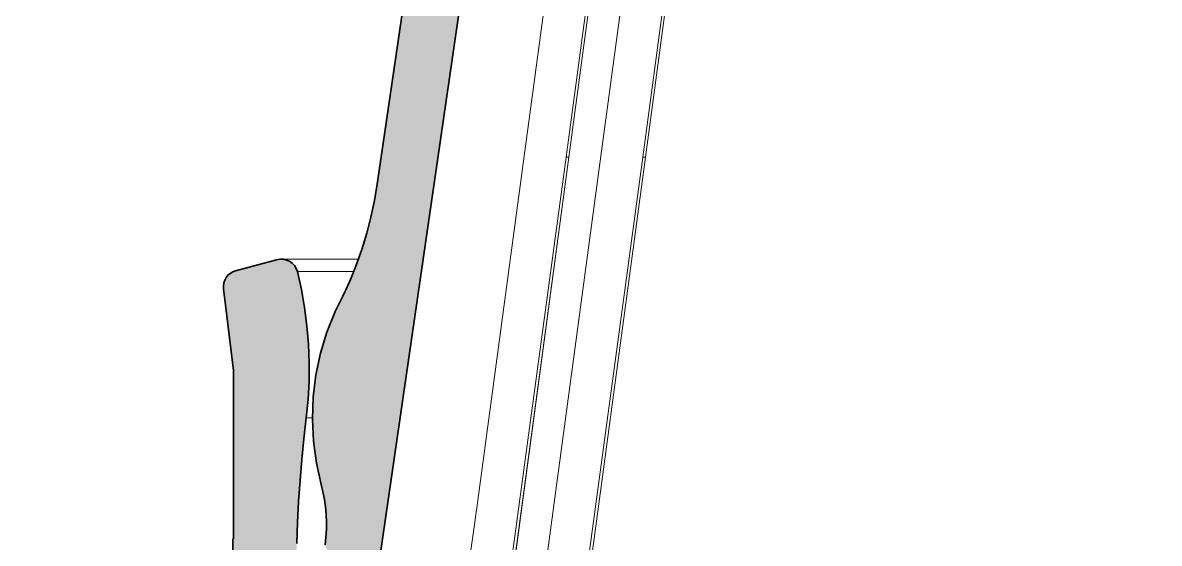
# Model space of a CAD drawing. Header units: millimetres. Extents: x -46169 to 247764, y -86316 to 18123.
# Drawn here: x 233697 to 234752, y -80893 to -80410 of the extents above; entities that cross this region are included whole.
import ezdxf

# ---------------------------------------------------------------- set-up
doc = ezdxf.new("R2010")
doc.units = ezdxf.units.MM
doc.header["$MEASUREMENT"] = 0
doc.linetypes.add('Wipeout_Contour', pattern=[1000, 0, -1000])
doc.layers.add('New_A-20-M_Roof', color=7, linetype='Continuous')
doc.layers.add('New_A-35-M_FFE_Fixed', color=7, linetype='Continuous')
doc.layers.add('New_A-35-M_FFE_Fixed_Pen_No__1', color=7, linetype='Continuous', lineweight=13)
doc.layers.add('New_A-35-M_FFE_Fixed_Pen_No__104', color=7, linetype='Continuous', lineweight=15, true_color=0xa6a6a6)
doc.layers.add('New_A-35-M_FFE_Fixed_Pen_No__44', color=7, linetype='Continuous', lineweight=35, true_color=0x444444)

# ---------------------------------------------------------------- blocks, each defined once
blk = doc.blocks.new('Section Elem_81_5', base_point=(221877.1, -83027.5))
at = {"color": 254, "linetype": 'Wipeout_Contour', "lineweight": 0, "ltscale": 997328.976935}
blk.add_wipeout([(240784, -79427.5), (230618.3, -82957.6), (230624.5, -82975.3), (240841.3, -79427.5)], dxfattribs=at).dxf.layer = 'New_A-20-M_Roof'
blk = doc.blocks.new('Section Elem_87_5', base_point=(221877.1, -83027.5))
at = {"layer": 'New_A-35-M_FFE_Fixed_Pen_No__44', "linetype": 'Continuous'}
blk.add_line((233893, -80888.7), (233892.4, -80888.7), dxfattribs=at)
at = {"layer": 'New_A-35-M_FFE_Fixed_Pen_No__44', "linetype": 'Continuous', "flags": 128}
blk.add_lwpolyline([(233892.4, -80888.7), (233892.4, -81020.7), (233892.4, -81032.7)], dxfattribs=at)
at = {"color": 254, "linetype": 'Wipeout_Contour', "lineweight": 0, "ltscale": 990516.545955}
blk.add_wipeout([(234201.6, -80534.4), (234204.2, -80534.4), (234250, -80194.3), (234247.4, -80194.3)], dxfattribs=at).dxf.layer = 'New_A-35-M_FFE_Fixed'
at = {"color": 254, "linetype": 'Wipeout_Contour', "lineweight": 0, "ltscale": 1237455.975989433}
blk.add_wipeout([(233952.3, -80640.5), (233956, -80657.2), (233997.3, -80657.2), (234001, -80649.3), (234004.5, -80640.5)], dxfattribs=at).dxf.layer = 'New_A-35-M_FFE_Fixed'
at = {"color": 254, "linetype": 'Wipeout_Contour', "lineweight": 0, "ltscale": 1237506.853578971}
blk.add_wipeout([(233962.6, -80708), (233963.3, -80725.1), (233972, -80725.1), (233973.8, -80716.4), (233976.3, -80708)], dxfattribs=at).dxf.layer = 'New_A-35-M_FFE_Fixed'
at = {"color": 254, "linetype": 'Wipeout_Contour', "lineweight": 0, "ltscale": 1237589.228116914}
blk.add_wipeout([(233958.4, -80795.7), (233967.2, -80795.7), (233966.3, -80777.4), (233966.4, -80776.3), (233960.6, -80776.3)], dxfattribs=at).dxf.layer = 'New_A-35-M_FFE_Fixed'
at = {"color": 254, "linetype": 'Wipeout_Contour', "lineweight": 0, "ltscale": 1732801.427722758}
blk.add_wipeout([(233953.5, -80853.9), (233977.6, -80853.9), (233977.4, -80852), (233976.1, -80845.1), (233974.4, -80838.3), (233973.6, -80834.4), (233954.9, -80834.4)], dxfattribs=at).dxf.layer = 'New_A-35-M_FFE_Fixed'
at = {"color": 254, "linetype": 'Wipeout_Contour', "lineweight": 0, "ltscale": 989937.854706}
blk.add_wipeout([(233951.2, -80637.6), (233952.3, -80640.5), (234004.5, -80640.5), (234005.7, -80637.6)], dxfattribs=at).dxf.layer = 'New_A-35-M_FFE_Fixed'
at = {"color": 254, "linetype": 'Wipeout_Contour', "lineweight": 0, "ltscale": 1237491.033417602}
blk.add_wipeout([(233961.2, -80691), (233962.6, -80708), (233976.3, -80708), (233979.7, -80696.7), (233982, -80691)], dxfattribs=at).dxf.layer = 'New_A-35-M_FFE_Fixed'
at = {"color": 254, "linetype": 'Wipeout_Contour', "lineweight": 0, "ltscale": 1237525.423948115}
blk.add_wipeout([(233963.3, -80725.1), (233963.2, -80742.2), (233968.9, -80742.2), (233969.6, -80736.5), (233972, -80725.1)], dxfattribs=at).dxf.layer = 'New_A-35-M_FFE_Fixed'
at = {"color": 254, "linetype": 'Wipeout_Contour', "lineweight": 0, "ltscale": 1237658.923761882}
blk.add_wipeout([(233956.5, -80815), (233954.9, -80834.4), (233973.6, -80834.4), (233970, -80818.2), (233969.6, -80815)], dxfattribs=at).dxf.layer = 'New_A-35-M_FFE_Fixed'
at = {"color": 254, "linetype": 'Wipeout_Contour', "lineweight": 0, "ltscale": 1732858.404021156}
blk.add_wipeout([(233952.5, -80873.3), (233979.3, -80873.3), (233979.3, -80873), (233979, -80866), (233978.3, -80859), (233977.6, -80853.9), (233953.5, -80853.9)], dxfattribs=at).dxf.layer = 'New_A-35-M_FFE_Fixed'
at = {"color": 254, "linetype": 'Wipeout_Contour', "lineweight": 0, "ltscale": 989923.391508}
blk.add_wipeout([(234008.2, -80631), (233945, -80631), (233947.5, -80632.8), (234007.6, -80632.8)], dxfattribs=at).dxf.layer = 'New_A-35-M_FFE_Fixed'
at = {"color": 254, "linetype": 'Wipeout_Contour', "lineweight": 0, "ltscale": 1237478.238557955}
blk.add_wipeout([(233959, -80674), (233961.2, -80691), (233982, -80691), (233987.3, -80677.5), (233989.1, -80674)], dxfattribs=at).dxf.layer = 'New_A-35-M_FFE_Fixed'
at = {"color": 254, "linetype": 'Wipeout_Contour', "lineweight": 0, "ltscale": 1237546.23619561}
blk.add_wipeout([(233963.2, -80742.2), (233962.3, -80759.3), (233967, -80759.3), (233967.1, -80756.8), (233968.9, -80742.2)], dxfattribs=at).dxf.layer = 'New_A-35-M_FFE_Fixed'
at = {"color": 254, "linetype": 'Wipeout_Contour', "lineweight": 0, "ltscale": 1237621.573530647}
blk.add_wipeout([(233958.4, -80795.7), (233956.5, -80815), (233969.6, -80815), (233967.3, -80797.8), (233967.2, -80795.7)], dxfattribs=at).dxf.layer = 'New_A-35-M_FFE_Fixed'
at = {"color": 254, "linetype": 'Wipeout_Contour', "lineweight": 0, "ltscale": 1485335.834902865}
blk.add_wipeout([(233951.7, -80892.8), (233978.3, -80892.8), (233978.8, -80887), (233979.2, -80880), (233979.3, -80873.3), (233952.5, -80873.3)], dxfattribs=at).dxf.layer = 'New_A-35-M_FFE_Fixed'
at = {"color": 254, "linetype": 'Wipeout_Contour', "lineweight": 0, "ltscale": 989917.364515}
blk.add_wipeout([(233942.2, -80629.8), (233945, -80631), (234008.2, -80631), (234008.6, -80629.8)], dxfattribs=at).dxf.layer = 'New_A-35-M_FFE_Fixed'
at = {"color": 254, "linetype": 'Wipeout_Contour', "lineweight": 0, "ltscale": 1237468.062118242}
blk.add_wipeout([(233956, -80657.2), (233959, -80674), (233989.1, -80674), (233994.4, -80663.5), (233997.3, -80657.2)], dxfattribs=at).dxf.layer = 'New_A-35-M_FFE_Fixed'
at = {"color": 254, "linetype": 'Wipeout_Contour', "lineweight": 0, "ltscale": 990051.336784}
blk.add_wipeout([(233962.3, -80759.3), (233960.6, -80776.3), (233966.4, -80776.3), (233967, -80759.3)], dxfattribs=at).dxf.layer = 'New_A-35-M_FFE_Fixed'
at = {"layer": 'New_A-35-M_FFE_Fixed_Pen_No__1', "linetype": 'Continuous'}
blk.add_line((233960.6, -80776.3), (233966.4, -80776.3), dxfattribs=at)
at = {"color": 254, "linetype": 'Wipeout_Contour', "lineweight": 0, "ltscale": 989905.125127}
blk.add_wipeout([(233936, -80629), (233939.1, -80629.1), (234008.9, -80629.1), (234008.9, -80629)], dxfattribs=at).dxf.layer = 'New_A-35-M_FFE_Fixed'
at = {"color": 254, "linetype": 'Wipeout_Contour', "lineweight": 0, "ltscale": 989933.906546}
blk.add_wipeout([(233949.6, -80635), (233951.2, -80637.6), (234005.7, -80637.6), (234006.7, -80635)], dxfattribs=at).dxf.layer = 'New_A-35-M_FFE_Fixed'
at = {"color": 254, "linetype": 'Wipeout_Contour', "lineweight": 0, "ltscale": 1237438.623053322}
blk.add_wipeout([(234007.6, -80632.8), (233947.5, -80632.8), (233949.6, -80635), (234006.7, -80635), (234006.9, -80634.7)], dxfattribs=at).dxf.layer = 'New_A-35-M_FFE_Fixed'
at = {"color": 254, "linetype": 'Wipeout_Contour', "lineweight": 0, "ltscale": 989911.192687}
blk.add_wipeout([(234008.9, -80629.1), (233939.1, -80629.1), (233942.2, -80629.8), (234008.6, -80629.8)], dxfattribs=at).dxf.layer = 'New_A-35-M_FFE_Fixed'
at = {"layer": 'New_A-35-M_FFE_Fixed_Pen_No__104', "linetype": 'Continuous'}
blk.add_hatch(color=256, dxfattribs=at).paths.add_polyline_path([(233957.3, -81078.7), (233957.7, -81077.8), (233957.9, -81076.8), (233957.9, -81075.7), (233957, -81066), (233956.1, -81056.4), (233955.3, -81046.7), (233954.5, -81037), (233953.9, -81027.3), (233953.2, -81017.6), (233952.7, -81007.8), (233952.2, -80998.1), (233952, -80993.5), (233951.9, -80988.8), (233951.7, -80984.1), (233951.5, -80979.4), (233951.4, -80974.8), (233951.3, -80970.1), (233951.2, -80965.4), (233951.1, -80960.7), (233951, -80957.1), (233951, -80953.5), (233951, -80949.8), (233950.9, -80946.2), (233950.9, -80942.6), (233950.9, -80939), (233950.9, -80935.3), (233950.9, -80931.7), (233951.2, -80912.2), (233951.7, -80892.8), (233952.5, -80873.3), (233953.5, -80853.9), (233954.9, -80834.4), (233956.5, -80815), (233958.4, -80795.7), (233960.6, -80776.3), (233962.3, -80759.3), (233963.2, -80742.2), (233963.3, -80725.1), (233962.6, -80708), (233961.2, -80691), (233959, -80674), (233956, -80657.2), (233952.3, -80640.5), (233951.2, -80637.6), (233949.6, -80635), (233947.5, -80632.8), (233945, -80631), (233942.2, -80629.8), (233939.1, -80629.1), (233936, -80629), (233932.9, -80629.5), (233895, -80639.8), (233892.4, -80640.8), (233890, -80642.2), (233887.9, -80644), (233886.2, -80646.1), (233884.9, -80648.5), (233884.1, -80651.1), (233883.7, -80653.8), (233883.9, -80656.5), (233893, -80732.3), (233893, -80888.7), (233892.4, -80888.7), (233892.4, -81020.7), (233892.4, -81032.7), (233892.9, -81032.7), (233892.9, -81081.2), (233899.1, -81081.2), (233911.6, -81081.2), (233952.8, -81081.2), (233953.9, -81081.1), (233954.9, -81080.8), (233955.8, -81080.3), (233956.6, -81079.6)])
at = {"layer": 'New_A-35-M_FFE_Fixed_Pen_No__44', "linetype": 'Continuous', "flags": 128}
blk.add_lwpolyline([(233951.7, -80892.8), (233952.5, -80873.3), (233953.5, -80853.9), (233954.9, -80834.4), (233956.5, -80815), (233958.4, -80795.7), (233960.6, -80776.3), (233962.3, -80759.3), (233963.2, -80742.2), (233963.3, -80725.1), (233962.6, -80708), (233961.2, -80691), (233959, -80674), (233956, -80657.2), (233952.3, -80640.5), (233951.2, -80637.6), (233949.6, -80635), (233947.5, -80632.8), (233945, -80631), (233942.2, -80629.8), (233939.1, -80629.1), (233936, -80629), (233932.9, -80629.5), (233895, -80639.8), (233892.4, -80640.8), (233890, -80642.2), (233887.9, -80644), (233886.2, -80646.1), (233884.9, -80648.5), (233884.1, -80651.1), (233883.7, -80653.8), (233883.9, -80656.5), (233893, -80732.3), (233893, -80888.7)], dxfattribs=at)
at = {"color": 254, "linetype": 'Wipeout_Contour', "lineweight": 0, "ltscale": 21301656.98459961}
blk.add_wipeout([(233997.9, -81327.7), (234145.1, -81327.7), (234145.1, -81321.1), (234140.7, -81320.6), (234130.9, -81317.2), (234122, -81311.8), (234114.5, -81304.6), (234108.6, -81295.8), (234104.6, -81286), (234102.8, -81275.5), (234103.1, -81264.8), (234248.6, -80185.9), (234250.4, -80177.5), (234253.6, -80169.6), (234258.1, -80162.4), (234263.7, -80156), (234270.3, -80150.8), (234277.6, -80146.8), (234285.5, -80144.1), (234293.7, -80142.9), (234294.6, -80142.7), (234295.5, -80142.4), (234296.3, -80142), (234297, -80141.3), (234297.5, -80140.6), (234298, -80139.7), (234298.2, -80138.8), (234298.3, -80137.9), (234298.3, -80136.8), (234216.2, -80136.8), (234112.5, -80905.9), (234111.3, -80911.1), (234109.3, -80916), (234106.4, -80920.5), (234102.8, -80924.3), (234098.6, -80927.5), (234093.9, -80929.8), (234089, -80931.2), (234083.8, -80931.7), (234034.3, -80931.7), (234034.3, -80935.3), (234034.3, -80939), (234034.3, -80942.6), (234034.4, -80946.2), (234034.4, -80949.8), (234034.4, -80953.5), (234034.5, -80957.1), (234034.5, -80960.7), (234034.6, -80965.4), (234034.7, -80970.1), (234034.8, -80974.8), (234034.9, -80979.4), (234035.1, -80984.1), (234035.2, -80988.8), (234035.4, -80993.5), (234035.6, -80997.5), (234042, -80998.6), (234051.7, -81000.3), (234061.4, -81002), (234071.1, -81003.7), (234076.4, -81005.2), (234081.4, -81007.8), (234085.8, -81011.2), (234089.5, -81015.6), (234092.3, -81020.5), (234094.2, -81025.9), (234095, -81031.6), (234094.8, -81037.4), (234063.4, -81270), (234061, -81280.5), (234056.9, -81290.3), (234051.2, -81299.3), (234044, -81307), (234035.6, -81313.3), (234026.3, -81317.9), (234016.3, -81320.8), (234006, -81321.7), (234002.7, -81321.7), (234001.8, -81321.8), (234000.8, -81322.1), (234000, -81322.6), (233999.3, -81323.2), (233998.7, -81324), (233998.2, -81324.8), (233998, -81325.8), (233997.9, -81326.7)], dxfattribs=at).dxf.layer = 'New_A-35-M_FFE_Fixed'
at = {"layer": 'New_A-35-M_FFE_Fixed_Pen_No__1', "linetype": 'Continuous'}
for p, q in [((233936, -80629), (234008.9, -80629)), ((233952.3, -80640.5), (234004.5, -80640.5))]:
    blk.add_line(p, q, dxfattribs=at)
at = {"color": 254, "linetype": 'Wipeout_Contour', "lineweight": 0, "ltscale": 990785.841374}
blk.add_wipeout([(234321.2, -80194.3), (234318.6, -80194.3), (234272.8, -80534.4), (234275.4, -80534.4)], dxfattribs=at).dxf.layer = 'New_A-35-M_FFE_Fixed'
at = {"color": 254, "linetype": 'Wipeout_Contour', "lineweight": 0, "ltscale": 990941.393235}
blk.add_wipeout([(234103.1, -81264.8), (234105.7, -81264.8), (234204.2, -80534.4), (234201.6, -80534.4)], dxfattribs=at).dxf.layer = 'New_A-35-M_FFE_Fixed'
at = {"color": 254, "linetype": 'Wipeout_Contour', "lineweight": 0, "ltscale": 990349.342342}
blk.add_wipeout([(234028.7, -80905.8), (234112.5, -80905.8), (234212.2, -80166.5), (234136.1, -80166.5)], dxfattribs=at).dxf.layer = 'New_A-35-M_FFE_Fixed'
at = {"layer": 'New_A-35-M_FFE_Fixed_Pen_No__104', "linetype": 'Continuous'}
blk.add_hatch(color=256, dxfattribs=at).paths.add_polyline_path([(234088.7, -80133.9), (234088.4, -80134.9), (234026.5, -80559.3), (234023.9, -80574.7), (234020.6, -80589.9), (234016.7, -80605), (234012.1, -80620), (234006.9, -80634.7), (234001, -80649.3), (233994.4, -80663.5), (233987.3, -80677.5), (233979.7, -80696.7), (233973.8, -80716.4), (233969.6, -80736.5), (233967.1, -80756.8), (233966.3, -80777.4), (233967.3, -80797.8), (233970, -80818.2), (233974.4, -80838.3), (233976.1, -80845.1), (233977.4, -80852), (233978.3, -80859), (233979, -80866), (233979.3, -80873), (233979.2, -80880), (233978.8, -80887), (233978.1, -80894), (233978.1, -80895), (233978.3, -80895.9), (233978.6, -80896.8), (233979.2, -80897.7), (233979.8, -80898.4), (233980.7, -80898.9), (233981.6, -80899.3), (233982.5, -80899.6), (234028.7, -80905.8), (234136.1, -80166.5), (234140.4, -80136.8), (234094.3, -80130.6), (234093.3, -80130.6), (234092.3, -80130.7), (234091.3, -80131), (234090.4, -80131.6), (234089.7, -80132.2), (234089.1, -80133)])
at = {"layer": 'New_A-35-M_FFE_Fixed_Pen_No__1', "linetype": 'Continuous'}
blk.add_line((234112.5, -80905.9), (234118.7, -80859.8), dxfattribs=at)
at = {"layer": 'New_A-35-M_FFE_Fixed_Pen_No__44', "linetype": 'Continuous', "flags": 128}
for points in [[(234088.4, -80134.9), (234026.5, -80559.3), (234023.9, -80574.7), (234020.6, -80589.9), (234016.7, -80605), (234012.1, -80620), (234006.9, -80634.7), (234001, -80649.3), (233994.4, -80663.5), (233987.3, -80677.5), (233979.7, -80696.7), (233973.8, -80716.4), (233969.6, -80736.5), (233967.1, -80756.8), (233966.3, -80777.4), (233967.3, -80797.8), (233970, -80818.2), (233974.4, -80838.3), (233976.1, -80845.1), (233977.4, -80852), (233978.3, -80859), (233979, -80866), (233979.3, -80873), (233979.2, -80880), (233978.8, -80887), (233978.1, -80894)], [(234140.4, -80136.8), (234136.1, -80166.5), (234028.7, -80905.8)]]:
    blk.add_lwpolyline(points, dxfattribs=at)
at = {"color": 254, "linetype": 'Wipeout_Contour', "lineweight": 0, "ltscale": 991104.590073}
blk.add_wipeout([(234272.8, -80534.4), (234210, -81000), (234212.6, -81000), (234275.4, -80534.4)], dxfattribs=at).dxf.layer = 'New_A-35-M_FFE_Fixed'
at = {"color": 254, "linetype": 'Wipeout_Contour', "lineweight": 0, "ltscale": 8172943.026849362}
blk.add_wipeout([(234285.1, -80153.8), (234171, -81000), (234210, -81000), (234319.8, -80185.9), (234321.6, -80177.5), (234324.8, -80169.6), (234329.3, -80162.4), (234334.9, -80156), (234341.5, -80150.8), (234348.8, -80146.8), (234356.7, -80144.1), (234364.9, -80142.9), (234365.8, -80142.7), (234366.7, -80142.4), (234367.5, -80142), (234368.1, -80141.3), (234368.7, -80140.6), (234369.1, -80139.7), (234369.4, -80138.8), (234369.5, -80137.9), (234369.5, -80136.8), (234300.9, -80136.8), (234300.9, -80137.9), (234300.8, -80138.8), (234300.5, -80139.7), (234300.1, -80140.6), (234299.6, -80141.3), (234298.9, -80142), (234298.1, -80142.4), (234297.2, -80142.7), (234296.3, -80142.9), (234288.1, -80144.1), (234286.3, -80144.7)], dxfattribs=at).dxf.layer = 'New_A-35-M_FFE_Fixed'
at = {"color": 254, "linetype": 'Wipeout_Contour', "lineweight": 0, "ltscale": 2723926.689207957}
blk.add_wipeout([(234251.2, -80185.9), (234154.1, -80905.9), (234183.7, -80905.9), (234285.1, -80153.8), (234286.3, -80144.7), (234280.2, -80146.8), (234272.9, -80150.8), (234266.3, -80156), (234260.7, -80162.4), (234256.2, -80169.6), (234253, -80177.5)], dxfattribs=at).dxf.layer = 'New_A-35-M_FFE_Fixed'
at = {"layer": 'New_A-35-M_FFE_Fixed_Pen_No__1', "linetype": 'Continuous'}
for p, q in [((234247.4, -80194.3), (234201.6, -80534.4)), ((234250, -80194.3), (234204.2, -80534.4)), ((234272.8, -80534.4), (234318.6, -80194.3)), ((234275.4, -80534.4), (234321.2, -80194.3)), ((234163.3, -80528.8), (234189.8, -80332.7)), ((234261, -80332.7), (234234.5, -80528.8)), ((234118.7, -80859.8), (234163.3, -80528.8)), ((234234.5, -80528.8), (234189.9, -80859.8)), ((234201.6, -80534.4), (234103.1, -81264.8)), ((234204.2, -80534.4), (234105.7, -81264.8)), ((234201.6, -80534.4), (234204.2, -80534.4)), ((234210, -81000), (234272.8, -80534.4)), ((234212.6, -81000), (234275.4, -80534.4)), ((234275.4, -80534.4), (234272.8, -80534.4)), ((234189.9, -80859.8), (234183.7, -80905.9))]:
    blk.add_line(p, q, dxfattribs=at)

msp = doc.modelspace()

# ---------------------------------------------------------------- block references
at = {"layer": 'New_A-20-M_Roof'}
msp.add_blockref('Section Elem_81_5', (221877.1, -83027.5), dxfattribs=at)

# ---------------------------------------------------------------- next in the draw order: block references
at = {"layer": 'New_A-35-M_FFE_Fixed'}
msp.add_blockref('Section Elem_87_5', (221877.1, -83027.5), dxfattribs=at)

doc.saveas('drawing.dxf')
